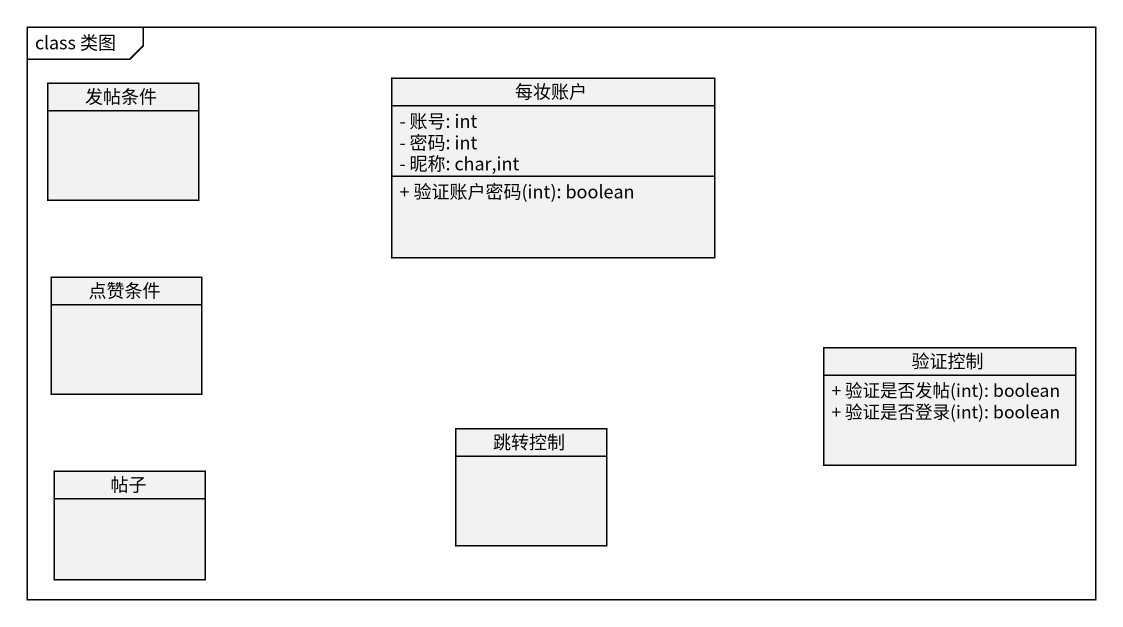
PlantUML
@startuml
mainframe class 类图
hide circle
hide empty members
skinparam classAttributeIconSize 0
class 发帖条件
class 每妆账户 {
  - 账号: int
  - 密码: int
  - 昵称: char,int
  + 验证账户密码(int): boolean
}
class 点赞条件
class 验证控制 {
  + 验证是否发帖(int): boolean
  + 验证是否登录(int): boolean
}
class 帖子
class 跳转控制
@enduml
